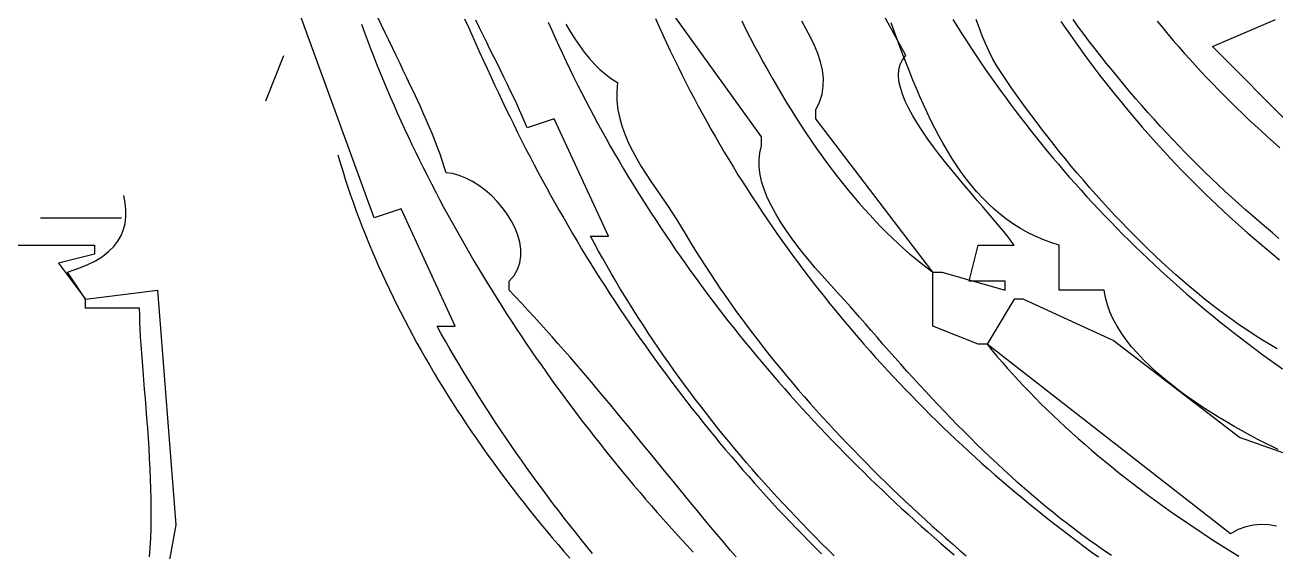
# Model space of a CAD drawing. Header units: metres. Extents: x 169 to 614, y 211 to 1165.
# Drawn here: x 401.3 to 540, y 287 to 345.4 of the extents above; entities that cross this region are included whole.
import ezdxf

# ---------------------------------------------------------------- set-up
doc = ezdxf.new("R2010")
doc.units = ezdxf.units.M

msp = doc.modelspace()

# ---------------------------------------------------------------- linework, layer by layer
for p, q in [((440, 324), (424, 368)), ((499, 342), (493, 353)), ((483, 333), (471.4398, 349.0193)), ((440.8377, 345.3838), (440.4386, 346.2331)), ((450.0546, 346.0606), (450.4647, 345.1353)), ((451.6912, 345.0796), (451.2841, 345.9085)), ((459.3298, 345.7102), (459.7123, 344.8352)), ((471.2405, 346.0989), (471.638, 345.2011)), ((480.786, 345.8516), (481.2561, 344.9088)), ((487.9514, 344.9277), (487.4504, 345.8155)), ((497.6804, 344.7211), (497.3468, 345.6208)), ((504.2217, 345.9991), (504.7138, 345.2051)), ((507.1149, 345.1013), (506.7931, 346.0115)), ((516.1883, 345.7903), (516.7108, 345.0274)), ((518.1526, 345.1674), (517.545, 345.9875)), ((526.8824, 345.8223), (527.4684, 345.1045)), ((533, 343), (540, 346)), ((438.6209, 345.4651), (438.9503, 344.5662)), ((438.9503, 344.5662), (439.2861, 343.6688)), ((441.2395, 344.5373), (440.8377, 345.3838)), ((441.6428, 343.6941), (441.2395, 344.5373)), ((450.4647, 345.1353), (450.8774, 344.214)), ((450.8774, 344.214), (451.2923, 343.2967)), ((452.0965, 344.2589), (451.6912, 345.0796)), ((452.4992, 343.4471), (452.0965, 344.2589)), ((459.7123, 344.8352), (460.1013, 343.9622)), ((461.2694, 345.5002), (461.7553, 344.6692)), ((461.7553, 344.6692), (462.2591, 343.8715)), ((471.638, 345.2011), (472.0419, 344.3067)), ((472.0419, 344.3067), (472.4523, 343.4156)), ((481.2561, 344.9088), (481.7333, 343.9719)), ((488.423, 344.0299), (487.9514, 344.9277)), ((498.0174, 343.8161), (497.6804, 344.7211)), ((504.7138, 345.2051), (505.2127, 344.4137)), ((505.2127, 344.4137), (505.7183, 343.6249)), ((507.4573, 344.2046), (507.1149, 345.1013)), ((507.8244, 343.3234), (507.4573, 344.2046)), ((516.7108, 345.0274), (517.239, 344.2682)), ((517.239, 344.2682), (517.7728, 343.5129)), ((518.7652, 344.3518), (518.1526, 345.1674)), ((519.3828, 343.5408), (518.7652, 344.3518)), ((527.4684, 345.1045), (528.061, 344.3913)), ((528.061, 344.3913), (528.6603, 343.6827)), ((439.2861, 343.6688), (439.6281, 342.7728)), ((439.6281, 342.7728), (439.9764, 341.8783)), ((442.0463, 342.8548), (441.6428, 343.6941)), ((442.4489, 342.0198), (442.0463, 342.8548)), ((451.2923, 343.2967), (451.7089, 342.3836)), ((452.8981, 342.6448), (452.4992, 343.4471)), ((460.1013, 343.9622), (460.4968, 343.0912)), ((460.4968, 343.0912), (460.8989, 342.2224)), ((462.2591, 343.8715), (462.7815, 343.1096)), ((462.7815, 343.1096), (463.3228, 342.3862)), ((472.4523, 343.4156), (472.869, 342.528)), ((481.7333, 343.9719), (482.2175, 343.0413)), ((482.2175, 343.0413), (482.7087, 342.1175)), ((488.8509, 343.1252), (488.423, 344.0299)), ((489.2209, 342.2165), (488.8509, 343.1252)), ((498.3587, 342.9073), (498.0174, 343.8161)), ((498.7053, 341.9962), (498.3587, 342.9073)), ((505.7183, 343.6249), (506.2305, 342.8388)), ((506.2305, 342.8388), (506.7494, 342.0555)), ((508.2207, 342.4599), (507.8244, 343.3234)), ((517.7728, 343.5129), (518.3123, 342.7616)), ((518.3123, 342.7616), (518.8574, 342.0142)), ((520.0055, 342.7344), (519.3828, 343.5408)), ((528.6603, 343.6827), (529.2662, 342.9789)), ((529.2662, 342.9789), (529.8785, 342.2799)), ((542, 334), (533, 343)), ((428, 337), (430, 342)), ((439.9764, 341.8783), (440.3309, 340.9853)), ((442.8493, 341.1897), (442.4489, 342.0198)), ((451.7089, 342.3836), (452.1267, 341.4749)), ((452.1267, 341.4749), (452.5454, 340.5705)), ((453.2921, 341.8527), (452.8981, 342.6448)), ((453.6802, 341.0715), (453.2921, 341.8527)), ((460.8989, 342.2224), (461.3073, 341.3557)), ((461.3073, 341.3557), (461.7222, 340.4911)), ((463.3228, 342.3862), (463.8837, 341.7039)), ((463.8837, 341.7039), (464.4647, 341.0653)), ((472.869, 342.528), (473.2921, 341.6437)), ((473.2921, 341.6437), (473.7215, 340.7628)), ((482.7087, 342.1175), (483.2066, 341.2008)), ((489.519, 341.307), (489.2209, 342.2165)), ((498.3573, 341.0245), (498.6181, 341.5413)), ((498.6181, 341.5413), (499, 342)), ((499.0579, 341.0844), (498.7053, 341.9962)), ((506.7494, 342.0555), (507.2749, 341.275)), ((508.6505, 341.6161), (508.2207, 342.4599)), ((509.1181, 340.7941), (508.6505, 341.6161)), ((518.8574, 342.0142), (519.4081, 341.2709)), ((520.6334, 341.9328), (520.0055, 342.7344)), ((521.2666, 341.1359), (520.6334, 341.9328)), ((529.8785, 342.2799), (530.4972, 341.5857)), ((530.4972, 341.5857), (531.1222, 340.8965)), ((440.3309, 340.9853), (440.6915, 340.0938)), ((440.6915, 340.0938), (441.0583, 339.2039)), ((443.2465, 340.365), (442.8493, 341.1897)), ((443.6392, 339.5463), (443.2465, 340.365)), ((452.5454, 340.5705), (452.9644, 339.6707)), ((454.0613, 340.3017), (453.6802, 341.0715)), ((454.4344, 339.5441), (454.0613, 340.3017)), ((461.7222, 340.4911), (462.1433, 339.6287)), ((464.4647, 341.0653), (465.0663, 340.473)), ((465.0663, 340.473), (465.689, 339.9296)), ((473.7215, 340.7628), (474.1572, 339.8854)), ((483.2066, 341.2008), (483.7113, 340.2917)), ((483.7113, 340.2917), (484.2224, 339.3904)), ((489.7308, 340.3996), (489.519, 341.307)), ((489.8422, 339.4973), (489.7308, 340.3996)), ((498.1703, 339.8344), (498.2104, 340.4541)), ((498.2104, 340.4541), (498.3573, 341.0245)), ((499.4176, 340.1732), (499.0579, 341.0844)), ((499.7852, 339.2642), (499.4176, 340.1732)), ((507.2749, 341.275), (507.8068, 340.4974)), ((507.8068, 340.4974), (508.3453, 339.7228)), ((509.628, 339.9961), (509.1181, 340.7941)), ((510.1524, 339.2289), (509.6281, 339.9961)), ((519.4081, 341.2709), (519.9643, 340.5317)), ((519.9643, 340.5317), (520.5259, 339.7966)), ((521.905, 340.3437), (521.2666, 341.1359)), ((522.5489, 339.5565), (521.905, 340.3437)), ((531.1222, 340.8965), (531.7535, 340.2122)), ((531.7535, 340.2122), (532.3909, 339.5329)), ((441.0583, 339.2039), (441.4312, 338.3155)), ((444.0262, 338.734), (443.6392, 339.5463)), ((444.4063, 337.9287), (444.0262, 338.734)), ((452.9644, 339.6707), (453.3833, 338.7756)), ((453.3833, 338.7756), (453.8017, 337.8853)), ((454.7983, 338.7993), (454.4344, 339.5441)), ((455.152, 338.068), (454.7983, 338.7993)), ((462.1433, 339.6287), (462.5707, 338.7686)), ((462.5707, 338.7686), (463.0044, 337.9107)), ((465.689, 339.9296), (466.3334, 339.4377)), ((466.3334, 339.4377), (467, 339)), ((467, 339), (466.9278, 337.972)), ((474.1572, 339.8854), (474.5991, 339.0114)), ((474.5991, 339.0114), (475.0472, 338.141)), ((484.2224, 339.3904), (484.74, 338.4975)), ((489.707, 337.7202), (489.839, 338.6032)), ((489.839, 338.6032), (489.8422, 339.4973)), ((498.2298, 339.1696), (498.1703, 339.8344)), ((498.3818, 338.4642), (498.2298, 339.1696)), ((500.1616, 338.3589), (499.7852, 339.2642)), ((508.3453, 339.7228), (508.8901, 338.9511)), ((508.8901, 338.9511), (509.4413, 338.1826)), ((510.6893, 338.4561), (510.1524, 339.2289)), ((520.5259, 339.7966), (521.093, 339.0658)), ((521.093, 339.0658), (521.6655, 338.3392)), ((523.1981, 338.7742), (522.5489, 339.5565)), ((523.853, 337.9968), (523.1981, 338.7742)), ((532.3909, 339.5329), (533.0343, 338.8586)), ((533.0343, 338.8586), (533.6838, 338.1895)), ((441.4312, 338.3155), (441.8101, 337.4288)), ((441.8101, 337.4288), (442.195, 336.5438)), ((444.7784, 337.1308), (444.4063, 337.9287)), ((453.8017, 337.8853), (454.2191, 337)), ((455.4944, 337.3508), (455.152, 338.068)), ((455.8245, 336.6484), (455.4944, 337.3508)), ((463.0044, 337.9107), (463.4442, 337.0551)), ((466.9278, 337.972), (466.9508, 336.9715)), ((475.0472, 338.141), (475.5014, 337.274)), ((475.5014, 337.274), (475.9618, 336.4105)), ((484.74, 338.4975), (485.2639, 337.6132)), ((485.2639, 337.6132), (485.794, 336.7381)), ((489.4321, 336.8515), (489.707, 337.7202)), ((498.6192, 337.7225), (498.3818, 338.4642)), ((498.9349, 336.9487), (498.6192, 337.7225)), ((500.5478, 337.4588), (500.1616, 338.3589)), ((500.9445, 336.5653), (500.5478, 337.4588)), ((509.4413, 338.1826), (509.9988, 337.4172)), ((509.9988, 337.4172), (510.5626, 336.655)), ((511.2385, 337.6782), (510.6893, 338.4561)), ((511.7997, 336.896), (511.2385, 337.6782)), ((521.6655, 338.3392), (522.2434, 337.617)), ((522.2434, 337.617), (522.8266, 336.8991)), ((524.5133, 337.2245), (523.853, 337.9968)), ((525.1794, 336.4572), (524.5133, 337.2245)), ((533.6838, 338.1895), (534.3391, 337.5256)), ((534.3391, 337.5256), (535.0003, 336.8669)), ((442.195, 336.5438), (442.5858, 335.6605)), ((445.1412, 336.3411), (444.7784, 337.1308)), ((445.4936, 335.5598), (445.1412, 336.3411)), ((454.2191, 337), (454.6402, 336.114)), ((454.6402, 336.114), (455.0662, 335.2303)), ((456.1411, 335.9615), (455.8245, 336.6484)), ((456.4433, 335.2907), (456.1411, 335.9615)), ((463.4442, 337.0551), (463.8902, 336.2019)), ((463.8902, 336.2019), (464.3423, 335.351)), ((466.9508, 336.9715), (467.0613, 335.9964)), ((467.0613, 335.9964), (467.2518, 335.0445)), ((475.9618, 336.4105), (476.4283, 335.5505)), ((485.794, 336.7381), (486.3301, 335.8725)), ((486.3301, 335.8725), (486.8722, 335.0168)), ((489, 336), (489.4321, 336.8515)), ((489, 335), (489, 336)), ((499.3216, 336.1474), (498.9349, 336.9487)), ((499.7723, 335.3227), (499.3216, 336.1474)), ((501.3528, 335.68), (500.9445, 336.5653)), ((510.5626, 336.655), (511.1326, 335.896)), ((511.1326, 335.896), (511.7088, 335.1405)), ((512.3726, 336.11), (511.7997, 336.896)), ((512.957, 335.3208), (512.3726, 336.11)), ((522.8266, 336.8991), (523.4151, 336.1857)), ((523.4151, 336.1857), (524.0088, 335.4768)), ((525.8512, 335.6951), (525.1794, 336.4572)), ((535.0003, 336.8669), (535.6673, 336.2135)), ((535.6673, 336.2135), (536.3399, 335.5655)), ((442.5858, 335.6605), (442.9826, 334.7789)), ((442.9826, 334.7789), (443.3852, 333.899)), ((445.8344, 334.7877), (445.4936, 335.5598)), ((446.1624, 334.0251), (445.8344, 334.7877)), ((455.0662, 335.2303), (455.497, 334.349)), ((456.7299, 334.6366), (456.4433, 335.2907)), ((457, 334), (456.7299, 334.6366)), ((460, 335), (457, 334)), ((466, 322), (460, 335)), ((464.3423, 335.351), (464.8003, 334.5025)), ((464.8003, 334.5025), (465.2644, 333.6564)), ((467.2518, 335.0445), (467.5148, 334.1137)), ((476.4283, 335.5505), (476.9007, 334.6941)), ((476.9007, 334.6941), (477.3792, 333.8413)), ((486.8722, 335.0168), (487.4201, 334.1714)), ((502, 318), (489, 335)), ((500.2798, 334.4791), (499.7723, 335.3227)), ((500.8371, 333.6208), (500.2798, 334.4791)), ((501.7736, 334.8043), (501.3528, 335.68)), ((502.2076, 333.9398), (501.7736, 334.8043)), ((511.7088, 335.1405), (512.291, 334.3883)), ((513.5526, 334.5291), (512.957, 335.3208)), ((514.1591, 333.7354), (513.5526, 334.5291)), ((524.0088, 335.4768), (524.6078, 334.7724)), ((524.6078, 334.7724), (525.212, 334.0727)), ((526.5287, 334.9382), (525.8512, 335.6951)), ((527.2122, 334.1866), (526.5287, 334.9382)), ((536.3399, 335.5655), (537.0181, 334.9229)), ((537.0181, 334.9229), (537.7018, 334.2857)), ((443.3852, 333.899), (443.7937, 333.021)), ((446.4764, 333.2727), (446.1624, 334.0251)), ((446.7752, 332.5309), (446.4764, 333.2727)), ((455.497, 334.349), (455.9327, 333.47)), ((455.9327, 333.47), (456.3731, 332.5934)), ((465.2644, 333.6564), (465.7343, 332.8128)), ((467.5148, 334.1137), (467.8427, 333.2018)), ((467.8427, 333.2018), (468.2279, 332.3067)), ((477.3792, 333.8413), (477.8637, 332.9921)), ((487.4201, 334.1714), (487.9736, 333.3366)), ((487.9736, 333.3366), (488.5328, 332.513)), ((501.4369, 332.7523), (500.8371, 333.6208)), ((502.6559, 333.0879), (502.2076, 333.9398)), ((503.1194, 332.2501), (502.6559, 333.0879)), ((512.291, 334.3883), (512.8793, 333.6396)), ((512.8793, 333.6396), (513.4736, 332.8944)), ((514.7762, 332.9403), (514.1591, 333.7354)), ((525.212, 334.0727), (525.8212, 333.3776)), ((525.8212, 333.3776), (526.4357, 332.6872)), ((527.9015, 333.4402), (527.2122, 334.1866)), ((528.5969, 332.6993), (527.9015, 333.4402)), ((537.7018, 334.2857), (538.3909, 333.6541)), ((538.3909, 333.6541), (539.0853, 333.028)), ((539.0853, 333.028), (539.7851, 332.4076)), ((443.7937, 333.021), (444.208, 332.1447)), ((444.208, 332.1447), (444.6281, 331.2703)), ((447.0576, 331.8003), (446.7752, 332.5309)), ((447.3225, 331.0813), (447.0576, 331.8003)), ((456.3731, 332.5934), (456.8183, 331.7192)), ((456.8183, 331.7192), (457.2683, 330.8475)), ((465.7343, 332.8128), (466.2102, 331.9716)), ((466.2102, 331.9716), (466.6918, 331.133)), ((468.2279, 332.3067), (468.6629, 331.4263)), ((477.8637, 332.9921), (478.3541, 332.1465)), ((478.3541, 332.1465), (478.8504, 331.3045)), ((482.7998, 331.2286), (483, 332)), ((483, 332), (483, 333)), ((488.5328, 332.513), (489.0974, 331.7008)), ((489.0974, 331.7008), (489.6674, 330.9005)), ((502.0721, 331.8778), (501.4369, 332.7523)), ((502.7356, 331.0017), (502.0721, 331.8778)), ((503.5988, 331.4279), (503.1194, 332.2501)), ((513.4736, 332.8944), (514.0739, 332.1528)), ((514.0739, 332.1528), (514.6801, 331.4148)), ((515.4038, 332.1446), (514.7762, 332.9403)), ((516.0415, 331.3487), (515.4038, 332.1446)), ((526.4357, 332.6872), (527.0551, 332.0016)), ((527.0551, 332.0016), (527.6796, 331.3208)), ((529.2983, 331.9637), (528.5969, 332.6993)), ((530.0059, 331.2336), (529.2983, 331.9637)), ((539.7851, 332.4076), (540.49, 331.7928)), ((436, 331), (436.2631, 330.104)), ((444.6281, 331.2703), (445.0538, 330.3978)), ((445.0538, 330.3978), (445.4853, 329.5273)), ((447.5686, 330.3746), (447.3225, 331.0813)), ((447.7949, 329.6807), (447.5686, 330.3746)), ((457.2683, 330.8475), (457.723, 329.9782)), ((466.6918, 331.133), (467.1793, 330.297)), ((467.1793, 330.297), (467.6724, 329.4635)), ((468.6629, 331.4263), (469.1401, 330.5585)), ((469.1401, 330.5585), (469.6521, 329.7011)), ((478.8504, 331.3045), (479.3525, 330.4662)), ((479.3525, 330.4662), (479.8605, 329.6316)), ((482.71, 330.4336), (482.7998, 331.2286)), ((482.7233, 329.6178), (482.71, 330.4336)), ((489.6674, 330.9005), (490.2425, 330.1125)), ((503.4203, 330.1284), (502.7356, 331.0017)), ((504.0952, 330.6229), (503.5988, 331.4279)), ((504.6095, 329.8364), (504.0952, 330.6229)), ((514.6801, 331.4148), (515.2921, 330.6806)), ((515.2921, 330.6806), (515.9099, 329.9502)), ((516.689, 330.5534), (516.0415, 331.3487)), ((517.3461, 329.7591), (516.689, 330.5534)), ((527.6796, 331.3208), (528.3091, 330.645)), ((528.3091, 330.645), (528.9436, 329.9741)), ((530.7196, 330.5091), (530.0059, 331.2336)), ((531.4396, 329.7902), (530.7196, 330.5091)), ((436.2631, 330.104), (436.5358, 329.2101)), ((436.5358, 329.2101), (436.8178, 328.3185)), ((445.4853, 329.5273), (445.9223, 328.6586)), ((448, 329), (447.7949, 329.6807)), ((448.7089, 328.9131), (448, 329)), ((449.436, 328.7209), (448.7089, 328.9131)), ((457.723, 329.9782), (458.1824, 329.1114)), ((458.1824, 329.1114), (458.6466, 328.2472)), ((467.6724, 329.4635), (468.1713, 328.6327)), ((469.6521, 329.7011), (470.1912, 328.8519)), ((479.8605, 329.6316), (480.3742, 328.8006)), ((482.8323, 328.7843), (482.7233, 329.6178)), ((490.2425, 330.1125), (490.8228, 329.3372)), ((490.8228, 329.3372), (491.408, 328.575)), ((504.119, 329.2622), (503.4203, 330.1284)), ((504.8245, 328.4073), (504.119, 329.2622)), ((505.1425, 329.07), (504.6095, 329.8364)), ((505.6951, 328.3253), (505.1425, 329.07)), ((515.9099, 329.9502), (516.5334, 329.2236)), ((516.5334, 329.2236), (517.1627, 328.501)), ((518.0125, 328.9666), (517.3461, 329.7591)), ((518.688, 328.1765), (518.0125, 328.9666)), ((528.9436, 329.9741), (529.5829, 329.3081)), ((529.5829, 329.3081), (530.2272, 328.6473)), ((532.166, 329.0768), (531.4396, 329.7902)), ((532.8988, 328.3692), (532.166, 329.0768)), ((436.8178, 328.3185), (437.1091, 327.4292)), ((445.9223, 328.6586), (446.365, 327.792)), ((446.365, 327.792), (446.8133, 326.9273)), ((450.1719, 328.4318), (449.436, 328.7209)), ((450.9072, 328.0545), (450.1719, 328.4318)), ((451.6328, 327.5975), (450.9072, 328.0545)), ((452.3391, 327.0694), (451.6328, 327.5975)), ((458.6466, 328.2472), (459.1154, 327.3855)), ((468.1713, 328.6327), (468.6757, 327.8045)), ((468.6757, 327.8045), (469.1858, 326.979)), ((470.1912, 328.8519), (470.7499, 328.0089)), ((470.7499, 328.0089), (471.3207, 327.1699)), ((480.3742, 328.8006), (480.8937, 327.9733)), ((480.8937, 327.9733), (481.4189, 327.1498)), ((483.0298, 327.9361), (482.8323, 328.7843)), ((483.3084, 327.0762), (483.0298, 327.9361)), ((491.408, 328.575), (491.9981, 327.8262)), ((491.9981, 327.8262), (492.5929, 327.0912)), ((505.5299, 327.5683), (504.8245, 328.4073)), ((506.2278, 326.7493), (505.5299, 327.5683)), ((506.2683, 327.6035), (505.6951, 328.3253)), ((506.8629, 326.9064), (506.2683, 327.6035)), ((517.1627, 328.501), (517.7976, 327.7823)), ((517.7976, 327.7823), (518.438, 327.0676)), ((519.3722, 327.3893), (518.688, 328.1765)), ((530.2272, 328.6473), (530.8763, 327.9915)), ((530.8763, 327.9915), (531.5302, 327.341)), ((533.638, 327.6674), (532.8988, 328.3692)), ((534.3838, 326.9714), (533.638, 327.6674)), ((412.3856, 325.6691), (412.2324, 326.4858)), ((437.1091, 327.4292), (437.4096, 326.542)), ((437.4096, 326.542), (437.7192, 325.6572)), ((446.8133, 326.9273), (447.267, 326.0648)), ((453.017, 326.4787), (452.3391, 327.0694)), ((453.6571, 325.8339), (453.017, 326.4787)), ((459.1154, 327.3855), (459.589, 326.5264)), ((459.589, 326.5264), (460.0672, 325.6699)), ((469.1858, 326.979), (469.7013, 326.1562)), ((469.7013, 326.1562), (470.2224, 325.3362)), ((471.3207, 327.1699), (471.8959, 326.3328)), ((471.8959, 326.3328), (472.4681, 325.4955)), ((481.4189, 327.1498), (481.9497, 326.3301)), ((481.9497, 326.3301), (482.4862, 325.5141)), ((483.6609, 326.2075), (483.3084, 327.0762)), ((484.0799, 325.333), (483.6609, 326.2075)), ((492.5929, 327.0912), (493.1923, 326.3705)), ((493.1923, 326.3705), (493.7962, 325.6645)), ((506.9112, 325.9549), (506.2278, 326.7493)), ((507.4799, 326.2353), (506.8629, 326.9064)), ((508.1202, 325.5918), (507.4799, 326.2353)), ((518.438, 327.0676), (519.0841, 326.3571)), ((519.0841, 326.3571), (519.7356, 325.6508)), ((520.065, 326.6057), (519.3722, 327.3893)), ((520.7659, 325.8263), (520.065, 326.6057)), ((531.5302, 327.341), (532.1888, 326.6956)), ((532.1888, 326.6956), (532.8522, 326.0556)), ((535.1363, 326.2812), (534.3838, 326.9714)), ((535.8954, 325.597), (535.1363, 326.2812)), ((412.4645, 324.883), (412.3856, 325.6691)), ((412.4647, 324.1278), (412.4645, 324.883)), ((437.7192, 325.6572), (438.0379, 324.7747)), ((438.0379, 324.7747), (438.3655, 323.8944)), ((443, 325), (440, 324)), ((449, 312), (443, 325)), ((447.267, 326.0648), (447.7262, 325.2042)), ((447.7262, 325.2042), (448.1909, 324.3458)), ((454.2501, 325.1438), (453.6571, 325.8339)), ((454.7866, 324.4167), (454.2501, 325.1438)), ((460.0672, 325.6699), (460.5501, 324.816)), ((460.5501, 324.816), (461.0377, 323.9648)), ((470.2224, 325.3362), (470.7488, 324.5189)), ((472.4681, 325.4955), (473.0297, 324.6557)), ((482.4862, 325.5141), (483.0283, 324.7019)), ((483.0283, 324.7019), (483.5759, 323.8935)), ((484.5581, 324.4558), (484.0799, 325.333)), ((493.7962, 325.6645), (494.4045, 324.9736)), ((494.4045, 324.9736), (495.017, 324.298)), ((507.573, 325.1891), (506.9112, 325.9549)), ((508.206, 324.4566), (507.573, 325.1891)), ((508.7846, 324.9773), (508.1202, 325.5918)), ((509.474, 324.3933), (508.7846, 324.9773)), ((519.7356, 325.6508), (520.3925, 324.9486)), ((520.3925, 324.9486), (521.0548, 324.2508)), ((521.4749, 325.0517), (520.7659, 325.8263)), ((522.1915, 324.2825), (521.4749, 325.0517)), ((532.8522, 326.0556), (533.5203, 325.4208)), ((533.5203, 325.4208), (534.193, 324.7915)), ((534.193, 324.7915), (534.8704, 324.1677)), ((536.6612, 324.9187), (535.8954, 325.597)), ((537.4339, 324.2465), (536.6612, 324.9187)), ((403, 324), (412, 324)), ((412.2109, 322.7122), (412.3816, 323.404)), ((412.3816, 323.404), (412.4647, 324.1278)), ((438.3655, 323.8944), (438.702, 323.0165)), ((448.1909, 324.3458), (448.6609, 323.4896)), ((448.6609, 323.4896), (449.1363, 322.6355)), ((455.2575, 323.6613), (454.7866, 324.4167)), ((455.6533, 322.8861), (455.2575, 323.6613)), ((461.0377, 323.9648), (461.5299, 323.1163)), ((470.7488, 324.5189), (471.2807, 323.7045)), ((471.2807, 323.7045), (471.8178, 322.8929)), ((473.0297, 324.6557), (473.5732, 323.8115)), ((473.5732, 323.8115), (474.091, 322.9606)), ((483.5759, 323.8935), (484.129, 323.0889)), ((485.0882, 323.5788), (484.5581, 324.4558)), ((485.663, 322.7051), (485.0882, 323.5788)), ((495.017, 324.298), (495.6336, 323.6383)), ((495.6336, 323.6383), (496.2542, 322.9949)), ((508.8031, 323.7615), (508.206, 324.4566)), ((509.3571, 323.1082), (508.8031, 323.7615)), ((510.1894, 323.8414), (509.474, 324.3933)), ((510.9317, 323.323), (510.1894, 323.8414)), ((511.7018, 322.8396), (510.9317, 323.323)), ((521.0548, 324.2508), (521.7225, 323.5573)), ((521.7225, 323.5573), (522.3954, 322.8683)), ((522.9156, 323.5194), (522.1915, 324.2825)), ((523.6468, 322.7629), (522.9156, 323.5194)), ((534.8704, 324.1677), (535.5523, 323.5493)), ((535.5523, 323.5493), (536.2388, 322.9365)), ((538.2134, 323.5804), (537.4339, 324.2465)), ((539, 322.9205), (538.2134, 323.5804)), ((411.5889, 321.4262), (411.9481, 322.0528)), ((411.9481, 322.0528), (412.2109, 322.7122)), ((438.702, 323.0165), (439.0473, 322.141)), ((439.0473, 322.141), (439.4013, 321.2678)), ((449.1363, 322.6355), (449.617, 321.7836)), ((455.9647, 322.0997), (455.6533, 322.8861)), ((456.1824, 321.3107), (455.9647, 322.0997)), ((461.5299, 323.1163), (462.0267, 322.2705)), ((462.0267, 322.2705), (462.5281, 321.4275)), ((464.4498, 321.163), (464, 322)), ((464, 322), (466, 322)), ((471.8178, 322.8929), (472.3603, 322.0842)), ((472.3603, 322.0842), (472.9079, 321.2785)), ((474.091, 322.9606), (474.6103, 322.0859)), ((474.6103, 322.0859), (475.1369, 321.2171)), ((484.129, 323.0889), (484.6877, 322.2882)), ((484.6877, 322.2882), (485.2517, 321.4913)), ((486.275, 321.8375), (485.663, 322.7051)), ((496.2542, 322.9949), (496.8788, 322.3681)), ((496.8788, 322.3681), (497.507, 321.7583)), ((509.8609, 322.501), (509.3571, 323.1082)), ((510.3075, 321.9444), (509.8609, 322.501)), ((510.6895, 321.4426), (510.3075, 321.9444)), ((512.5005, 322.3927), (511.7018, 322.8396)), ((513.3287, 321.9838), (512.5005, 322.3927)), ((514.1875, 321.6144), (513.3287, 321.9838)), ((522.3954, 322.8683), (523.0736, 322.1837)), ((523.0736, 322.1837), (523.757, 321.5037)), ((524.3849, 322.0136), (523.6468, 322.7629)), ((525.1297, 321.2723), (524.3849, 322.0136)), ((536.2388, 322.9365), (536.9298, 322.3293)), ((536.9298, 322.3293), (537.6253, 321.7279)), ((539.6659, 322.3506), (539, 322.9205)), ((540.3599, 321.7346), (539.6659, 322.3506)), ((394, 321), (409, 321)), ((409, 321), (409, 320)), ((410.5631, 320.2735), (411.1287, 320.8329)), ((411.1287, 320.8329), (411.5889, 321.4262)), ((439.4013, 321.2678), (439.764, 320.3971)), ((449.617, 321.7836), (450.103, 320.934)), ((450.103, 320.934), (450.5943, 320.0866)), ((456.2972, 320.5275), (456.1824, 321.3107)), ((462.5281, 321.4275), (463.0341, 320.5872)), ((463.0341, 320.5872), (463.5446, 319.7498)), ((464.9077, 320.3269), (464.4498, 321.163)), ((472.9079, 321.2785), (473.4608, 320.4757)), ((475.1369, 321.2171), (475.6706, 320.3539)), ((485.2517, 321.4913), (485.8212, 320.6983)), ((485.8212, 320.6983), (486.396, 319.9093)), ((486.917, 320.9792), (486.275, 321.8375)), ((487.5818, 320.133), (486.917, 320.9792)), ((497.507, 321.7583), (498.1389, 321.1659)), ((498.1389, 321.1659), (498.7743, 320.5914)), ((498.7743, 320.5914), (499.4132, 320.0351)), ((506, 317), (507, 321)), ((507, 321), (511, 321)), ((511, 321), (510.6895, 321.4426)), ((515.0776, 321.2859), (514.1875, 321.6144)), ((516, 321), (515.0776, 321.2859)), ((516, 316), (516, 321)), ((523.757, 321.5037), (524.4454, 320.8284)), ((524.4454, 320.8284), (525.139, 320.1577)), ((525.8808, 320.5394), (525.1297, 321.2723)), ((526.6379, 319.8156), (525.8808, 320.5394)), ((537.6253, 321.7279), (538.3251, 321.1321)), ((538.3251, 321.1321), (539.0294, 320.5422)), ((539.0294, 320.5422), (539.738, 319.9581)), ((409, 320), (405, 319)), ((408.19, 318.8028), (409.0982, 319.258)), ((409.0982, 319.258), (409.8878, 319.7484)), ((409.8878, 319.7484), (410.5631, 320.2735)), ((439.764, 320.3971), (440.1352, 319.5288)), ((440.1352, 319.5288), (440.5148, 318.6629)), ((450.5943, 320.0866), (451.0907, 319.2415)), ((451.0907, 319.2415), (451.5922, 318.3988)), ((456.1804, 319.0132), (456.2996, 319.7588)), ((456.2996, 319.7588), (456.2972, 320.5275)), ((463.5446, 319.7498), (464.0598, 318.9151)), ((465.3736, 319.4917), (464.9077, 320.3269)), ((465.8476, 318.6574), (465.3736, 319.4917)), ((473.4608, 320.4757), (474.0187, 319.6758)), ((474.0187, 319.6758), (474.5817, 318.879)), ((475.6706, 320.3539), (476.2114, 319.4964)), ((476.2114, 319.4964), (476.7592, 318.6445)), ((486.396, 319.9093), (486.9762, 319.1242)), ((488.2619, 319.302), (487.5818, 320.133)), ((488.9501, 318.4892), (488.2619, 319.302)), ((499.4132, 320.0351), (500.0553, 319.4974)), ((500.0553, 319.4974), (500.7005, 318.9787)), ((525.139, 320.1577), (525.8376, 319.4917)), ((525.8376, 319.4917), (526.5411, 318.8306)), ((527.4009, 319.1016), (526.6379, 319.8156)), ((539.738, 319.9581), (540.451, 319.3799)), ((405, 319), (408, 315)), ((406, 318), (407.1587, 318.3833)), ((408, 315), (406, 318)), ((407.1587, 318.3833), (408.19, 318.8028)), ((440.5148, 318.6629), (440.9029, 317.7995)), ((440.9029, 317.7995), (441.2993, 316.9386)), ((451.5922, 318.3988), (452.0989, 317.5584)), ((455.5399, 317.6252), (455.9303, 318.2991)), ((455.9303, 318.2991), (456.1804, 319.0132)), ((464.0598, 318.9151), (464.5794, 318.0834)), ((464.5794, 318.0834), (465.1036, 317.2545)), ((466.3294, 317.8243), (465.8476, 318.6574)), ((466.8189, 316.9923), (466.3294, 317.8243)), ((474.5817, 318.879), (475.1498, 318.0852)), ((475.1498, 318.0852), (475.7228, 317.2946)), ((476.7592, 318.6445), (477.3139, 317.7982)), ((477.3139, 317.7982), (477.8755, 316.9573)), ((486.9762, 319.1242), (487.5617, 318.343)), ((487.5617, 318.343), (488.1524, 317.5657)), ((489.639, 317.6976), (488.9501, 318.4892)), ((500.7005, 318.9787), (501.3488, 318.4794)), ((501.3488, 318.4794), (502, 318)), ((502, 312), (502, 318)), ((502, 318), (503, 318)), ((503, 318), (510, 316)), ((526.5411, 318.8306), (527.2496, 318.1743)), ((527.2496, 318.1743), (527.9629, 317.523)), ((528.1694, 318.3979), (527.4009, 319.1016)), ((528.9432, 317.7051), (528.1694, 318.3979)), ((441.2993, 316.9386), (441.7038, 316.0803)), ((452.0989, 317.5584), (452.6107, 316.7204)), ((452.6107, 316.7204), (453.1274, 315.8849)), ((455, 317), (455.5399, 317.6252)), ((455, 316), (455, 317)), ((465.1036, 317.2545), (465.6323, 316.4285)), ((465.6323, 316.4285), (466.1656, 315.6055)), ((467.3162, 316.1616), (466.8189, 316.9923)), ((475.7228, 317.2946), (476.3008, 316.507)), ((476.3008, 316.507), (476.8836, 315.7226)), ((477.8755, 316.9573), (478.4437, 316.1219)), ((488.1524, 317.5657), (488.7483, 316.7925)), ((488.7483, 316.7925), (489.3494, 316.0233)), ((490.3214, 316.9301), (489.639, 317.6976)), ((490.99, 316.1897), (490.3214, 316.9301)), ((510, 317), (506, 317)), ((510, 316), (510, 317)), ((527.9629, 317.523), (528.6811, 316.8767)), ((528.6811, 316.8767), (529.404, 316.2354)), ((529.722, 317.0239), (528.9432, 317.7051)), ((530.5056, 316.3549), (529.722, 317.0239)), ((408, 315), (416, 316)), ((408, 314), (408, 315)), ((416, 316), (418, 290)), ((441.7038, 316.0803), (442.1166, 315.2244)), ((442.1166, 315.2244), (442.5374, 314.3711)), ((453.1274, 315.8849), (453.6492, 315.0518)), ((453.6492, 315.0518), (454.1759, 314.2212)), ((455.6979, 315.2668), (455, 316)), ((456.3902, 314.531), (455.6979, 315.2668)), ((466.1656, 315.6055), (466.7033, 314.7855)), ((467.8211, 315.3323), (467.3162, 316.1616)), ((468.3335, 314.5045), (467.8211, 315.3323)), ((476.8836, 315.7226), (477.4712, 314.9413)), ((478.4437, 316.1219), (479.0186, 315.2918)), ((479.0186, 315.2918), (479.6, 314.4671)), ((489.3494, 316.0233), (489.9557, 315.2581)), ((489.9557, 315.2581), (490.567, 314.4969)), ((491.6374, 315.4795), (490.99, 316.1897)), ((492.2564, 314.8025), (491.6374, 315.4795)), ((511, 315), (508, 310)), ((512, 315), (511, 315)), ((522, 310.436), (512, 315)), ((521, 316), (516, 316)), ((521.1356, 315.1874), (521, 316)), ((521.3493, 314.3819), (521.1356, 315.1874)), ((529.404, 316.2354), (530.1317, 315.5993)), ((530.1317, 315.5993), (530.864, 314.9684)), ((531.2936, 315.6986), (530.5056, 316.3549)), ((532.0858, 315.0558), (531.2936, 315.6986)), ((532.8819, 314.427), (532.0858, 315.0558)), ((414, 314), (408, 314)), ((414.0076, 313.2772), (414, 314)), ((442.5374, 314.3711), (442.9661, 313.5205)), ((454.1759, 314.2212), (454.7075, 313.3931)), ((457.0774, 313.7925), (456.3902, 314.531)), ((457.7594, 313.0515), (457.0774, 313.7925)), ((466.7033, 314.7855), (467.2454, 313.9684)), ((467.2454, 313.9684), (467.7921, 313.1544)), ((468.8533, 313.6782), (468.3335, 314.5045)), ((469.3805, 312.8537), (468.8533, 313.6782)), ((477.4712, 314.9413), (478.0637, 314.1633)), ((478.0637, 314.1633), (478.6608, 313.3885)), ((479.6, 314.4671), (480.1879, 313.6477)), ((480.1879, 313.6477), (480.7822, 312.8335)), ((490.567, 314.4969), (491.1834, 313.7398)), ((491.1834, 313.7398), (491.8049, 312.9868)), ((492.8396, 314.1615), (492.2564, 314.8025)), ((493.3797, 313.5597), (492.8396, 314.1615)), ((521.6367, 313.584), (521.3493, 314.3819)), ((530.864, 314.9684), (531.6009, 314.3427)), ((531.6009, 314.3427), (532.3424, 313.7224)), ((532.3424, 313.7224), (533.0884, 313.1074)), ((533.6817, 313.8128), (532.8819, 314.427)), ((534.4849, 313.2138), (533.6817, 313.8128)), ((414.0296, 312.5087), (414.0076, 313.2772)), ((414.0645, 311.6972), (414.0296, 312.5087)), ((442.9661, 313.5205), (443.4028, 312.6724)), ((443.4028, 312.6724), (443.8473, 311.8269)), ((454.7075, 313.3931), (455.244, 312.5676)), ((455.244, 312.5676), (455.7854, 311.7447)), ((458.4366, 312.3081), (457.7594, 313.0515)), ((459.1092, 311.5625), (458.4366, 312.3081)), ((467.7921, 313.1544), (468.3431, 312.3435)), ((468.3431, 312.3435), (468.8987, 311.5356)), ((469.9149, 312.031), (469.3805, 312.8537)), ((478.6608, 313.3885), (479.2626, 312.617)), ((479.2626, 312.617), (479.869, 311.8488)), ((480.7822, 312.8335), (481.3827, 312.0244)), ((491.8049, 312.9868), (492.4313, 312.2378)), ((492.4313, 312.2378), (493.0627, 311.493)), ((493.8695, 313), (493.3797, 313.5597)), ((494.507, 312.26), (493.8696, 313)), ((495.1496, 311.5175), (494.507, 312.26)), ((521.9936, 312.7946), (521.6367, 313.584)), ((522.4157, 312.0144), (521.9936, 312.7946)), ((533.0884, 313.1074), (533.8388, 312.4979)), ((533.8388, 312.4979), (534.5937, 311.894)), ((535.2912, 312.6307), (534.4849, 313.2138)), ((536.1003, 312.0641), (535.2912, 312.6307)), ((414.1109, 310.8455), (414.0645, 311.6972)), ((414.1674, 309.9564), (414.1109, 310.8455)), ((443.8473, 311.8269), (444.2995, 310.9841)), ((444.2995, 310.9841), (444.7594, 310.1439)), ((447.4677, 311.1658), (447, 312)), ((447, 312), (449, 312)), ((447.9419, 310.3324), (447.4677, 311.1658)), ((455.7854, 311.7447), (456.3315, 310.9243)), ((456.3315, 310.9243), (456.8823, 310.1067)), ((459.7773, 310.8146), (459.1092, 311.5625)), ((468.8987, 311.5356), (469.4586, 310.7308)), ((470.4565, 311.2101), (469.9149, 312.031)), ((471.0052, 310.3913), (470.4565, 311.2101)), ((479.869, 311.8488), (480.4801, 311.0839)), ((480.4801, 311.0839), (481.0956, 310.3225)), ((481.3827, 312.0244), (481.9895, 311.2205)), ((481.9895, 311.2205), (482.6024, 310.4217)), ((493.0627, 311.493), (493.699, 310.7524)), ((495.7975, 310.773), (495.1496, 311.5175)), ((507, 310), (502, 312)), ((522.8987, 311.2442), (522.4157, 312.0144)), ((523.4383, 310.4846), (522.8987, 311.2442)), ((534.5937, 311.894), (535.3529, 311.2955)), ((535.3529, 311.2955), (536.1164, 310.7028)), ((536.912, 311.5146), (536.1003, 312.0641)), ((537.7261, 310.9827), (536.912, 311.5146)), ((538.5421, 310.4692), (537.7261, 310.9827)), ((414.2325, 309.0324), (414.1674, 309.9564)), ((444.7594, 310.1439), (445.2268, 309.3065)), ((448.4223, 309.4997), (447.9419, 310.3324)), ((448.909, 308.6679), (448.4223, 309.4997)), ((456.8823, 310.1067), (457.4379, 309.2917)), ((460.4413, 310.0647), (459.7773, 310.8146)), ((461.1014, 309.3129), (460.4413, 310.0647)), ((469.4586, 310.7308), (470.0229, 309.9292)), ((470.0229, 309.9292), (470.5916, 309.1307)), ((471.5609, 309.5745), (471.0052, 310.3913)), ((472.1236, 308.76), (471.5609, 309.5745)), ((481.0956, 310.3225), (481.7156, 309.5644)), ((481.7156, 309.5644), (482.34, 308.8098)), ((482.6024, 310.4217), (483.2213, 309.6278)), ((483.2213, 309.6278), (483.8461, 308.839)), ((493.699, 310.7524), (494.3402, 310.0159)), ((494.3402, 310.0159), (494.9862, 309.2836)), ((496.4506, 310.0267), (495.7975, 310.773)), ((497.109, 309.2793), (496.4506, 310.0267)), ((508, 310), (507, 310)), ((508, 310), (508.5432, 309.3348)), ((535, 289), (508, 310)), ((536, 299.6875), (522, 310.436)), ((524.0303, 309.7365), (523.4383, 310.4846)), ((524.6704, 309.0006), (524.0303, 309.7365)), ((536.1164, 310.7028), (536.8842, 310.1157)), ((536.8842, 310.1157), (537.6561, 309.5344)), ((537.6561, 309.5344), (538.4322, 308.959)), ((539.36, 309.9746), (538.5421, 310.4692)), ((540.1794, 309.4995), (539.36, 309.9746)), ((414.3049, 308.0764), (414.2325, 309.0324)), ((414.3832, 307.0911), (414.3049, 308.0764)), ((445.2268, 309.3065), (445.7017, 308.4717)), ((445.7017, 308.4717), (446.1841, 307.6397)), ((449.4019, 307.837), (448.909, 308.6679)), ((457.4379, 309.2917), (457.9981, 308.4795)), ((457.9981, 308.4795), (458.563, 307.67)), ((461.7577, 308.5593), (461.1014, 309.3129)), ((462.4104, 307.8039), (461.7577, 308.5593)), ((470.5916, 309.1307), (471.1647, 308.3354)), ((471.1647, 308.3354), (471.7421, 307.5434)), ((472.693, 307.9477), (472.1236, 308.76)), ((482.34, 308.8098), (482.9688, 308.0587)), ((482.9688, 308.0587), (483.6019, 307.311)), ((483.8461, 308.839), (484.4768, 308.055)), ((484.4768, 308.055), (485.1132, 307.2759)), ((494.9862, 309.2836), (495.6371, 308.5555)), ((495.6371, 308.5555), (496.2927, 307.8316)), ((497.7727, 308.531), (497.109, 309.2793)), ((498.4416, 307.7822), (497.7727, 308.531)), ((508.5432, 309.3348), (509.0992, 308.6707)), ((509.0992, 308.6707), (509.6678, 308.0077)), ((525.3544, 308.2777), (524.6704, 309.0006)), ((526.0779, 307.5685), (525.3544, 308.2777)), ((538.4322, 308.959), (539.2125, 308.3895)), ((539.2125, 308.3895), (539.9967, 307.8259)), ((414.4658, 306.0792), (414.3832, 307.0911)), ((446.1841, 307.6397), (446.6737, 306.8105)), ((446.6737, 306.8105), (447.1706, 305.984)), ((449.9009, 307.0071), (449.4019, 307.837)), ((450.4061, 306.1783), (449.9009, 307.0071)), ((458.563, 307.67), (459.1324, 306.8632)), ((459.1324, 306.8632), (459.7064, 306.0593)), ((463.0599, 307.047), (462.4104, 307.8039)), ((463.7063, 306.2886), (463.0599, 307.047)), ((471.7421, 307.5434), (472.3239, 306.7546)), ((472.3239, 306.7546), (472.91, 305.9691)), ((473.2692, 307.1378), (472.693, 307.9477)), ((473.8521, 306.3305), (473.2692, 307.1378)), ((483.6019, 307.311), (484.2393, 306.5669)), ((485.1132, 307.2759), (485.7554, 306.5016)), ((496.2927, 307.8316), (496.953, 307.1119)), ((496.953, 307.1119), (497.618, 306.3965)), ((499.1158, 307.0335), (498.4416, 307.7822)), ((499.7952, 306.2851), (499.1158, 307.0335)), ((509.6678, 308.0077), (510.2488, 307.3459)), ((510.2488, 307.3459), (510.842, 306.6855)), ((510.842, 306.6855), (511.4473, 306.0267)), ((526.8367, 306.8737), (526.0779, 307.5685)), ((527.6266, 306.1941), (526.8367, 306.8737)), ((539.9967, 307.8259), (540.785, 307.2683)), ((414.5514, 305.0435), (414.4658, 306.0792)), ((447.1706, 305.984), (447.6747, 305.1604)), ((450.9173, 305.3507), (450.4061, 306.1783)), ((451.4345, 304.5243), (450.9173, 305.3507)), ((459.7064, 306.0593), (460.2849, 305.2582)), ((464.3499, 305.5288), (463.7063, 306.2886)), ((464.9908, 304.7678), (464.3499, 305.5288)), ((472.91, 305.9691), (473.5004, 305.1869)), ((474.4415, 305.5257), (473.8521, 306.3305)), ((475.0374, 304.7237), (474.4415, 305.5257)), ((484.2393, 306.5669), (484.8809, 305.8264)), ((484.8809, 305.8264), (485.5267, 305.0895)), ((485.7554, 306.5016), (486.4031, 305.732)), ((486.4031, 305.732), (487.0563, 304.9671)), ((497.618, 306.3965), (498.2877, 305.6854)), ((498.2877, 305.6854), (498.962, 304.9786)), ((500.4799, 305.5375), (499.7952, 306.2851)), ((501.1699, 304.7911), (500.4799, 305.5375)), ((511.4473, 306.0267), (512.0643, 305.3694)), ((512.0643, 305.3694), (512.6929, 304.7139)), ((528.4432, 305.5304), (527.6266, 306.1941)), ((529.2823, 304.8835), (528.4432, 305.5304)), ((414.6386, 303.9866), (414.5514, 305.0435)), ((414.7259, 302.9113), (414.6386, 303.9866)), ((447.6747, 305.1604), (448.1858, 304.3395)), ((448.1858, 304.3395), (448.7039, 303.5215)), ((451.9576, 303.6992), (451.4345, 304.5243)), ((460.2849, 305.2582), (460.8678, 304.4601)), ((460.8678, 304.4601), (461.4552, 303.6648)), ((465.6294, 304.0057), (464.9908, 304.7678)), ((466.2657, 303.2425), (465.6294, 304.0057)), ((473.5004, 305.1869), (474.0951, 304.408)), ((474.0951, 304.408), (474.6941, 303.6325)), ((475.6397, 303.9244), (475.0374, 304.7237)), ((476.2483, 303.1281), (475.6397, 303.9244)), ((485.5267, 305.0895), (486.1766, 304.3562)), ((486.1766, 304.3562), (486.8306, 303.6266)), ((487.0563, 304.9671), (487.715, 304.2069)), ((487.715, 304.2069), (488.3789, 303.4513)), ((498.962, 304.9786), (499.6409, 304.2761)), ((499.6409, 304.2761), (500.3243, 303.5779)), ((501.8651, 304.0463), (501.1699, 304.7911)), ((502.5656, 303.3036), (501.8651, 304.0463)), ((512.6929, 304.7139), (513.333, 304.0604)), ((513.333, 304.0604), (513.9842, 303.4088)), ((530.1396, 304.254), (529.2823, 304.8835)), ((531.0109, 303.6427), (530.1396, 304.254)), ((414.812, 301.8204), (414.7259, 302.9113)), ((448.7039, 303.5215), (449.229, 302.7064)), ((449.229, 302.7064), (449.7608, 301.8942)), ((452.4867, 302.8755), (451.9576, 303.6992)), ((453.0216, 302.0533), (452.4867, 302.8755)), ((461.4552, 303.6648), (462.047, 302.8724)), ((462.047, 302.8724), (462.6431, 302.083)), ((466.9001, 302.4785), (466.2657, 303.2425)), ((474.6941, 303.6325), (475.2973, 302.8604)), ((475.2973, 302.8604), (475.9049, 302.0916)), ((476.8632, 302.3347), (476.2483, 303.1281)), ((486.8306, 303.6266), (487.4886, 302.9007)), ((487.4886, 302.9007), (488.1506, 302.1786)), ((488.3789, 303.4513), (489.0481, 302.7002)), ((489.0481, 302.7002), (489.7225, 301.9535)), ((500.3243, 303.5779), (501.0122, 302.8841)), ((501.0122, 302.8841), (501.7046, 302.1946)), ((503.2714, 302.5633), (502.5656, 303.3036)), ((503.9825, 301.8258), (503.2714, 302.5633)), ((513.9842, 303.4088), (514.6464, 302.7594)), ((514.6464, 302.7594), (515.3194, 302.1122)), ((531.8918, 303.0504), (531.0109, 303.6427)), ((532.7782, 302.4777), (531.8918, 303.0504)), ((414.8953, 300.7165), (414.812, 301.8204)), ((449.7608, 301.8942), (450.2995, 301.0849)), ((453.5623, 301.2326), (453.0216, 302.0533)), ((454.1087, 300.4136), (453.5623, 301.2326)), ((462.6431, 302.083), (463.2435, 301.2967)), ((463.2435, 301.2967), (463.8482, 300.5133)), ((467.5327, 301.7137), (466.9001, 302.4785)), ((468.1638, 300.9483), (467.5327, 301.7137)), ((475.9049, 302.0916), (476.5166, 301.3264)), ((476.5166, 301.3264), (477.1326, 300.5646)), ((477.4842, 301.5445), (476.8632, 302.3347)), ((478.1112, 300.7575), (477.4842, 301.5445)), ((488.1506, 302.1786), (488.8164, 301.4602)), ((488.8164, 301.4602), (489.4862, 300.7456)), ((489.7225, 301.9535), (490.4019, 301.2114)), ((490.4019, 301.2114), (491.0863, 300.4735)), ((501.7046, 302.1946), (502.4014, 301.5096)), ((502.4014, 301.5096), (503.1026, 300.829)), ((504.6988, 301.0916), (503.9825, 301.8258)), ((515.3194, 302.1122), (516.003, 301.4675)), ((516.003, 301.4675), (516.6969, 300.8253)), ((533.6657, 301.9256), (532.7782, 302.4777)), ((534.5501, 301.3946), (533.6657, 301.9256)), ((535.427, 300.8855), (534.5501, 301.3946)), ((414.9745, 299.6024), (414.8953, 300.7165)), ((450.2995, 301.0849), (450.8448, 300.2785)), ((450.8448, 300.2785), (451.3966, 299.4751)), ((454.6609, 299.5963), (454.1087, 300.4136)), ((463.8482, 300.5133), (464.4571, 299.7331)), ((464.4571, 299.7331), (465.0701, 298.9559)), ((468.7936, 300.1823), (468.1638, 300.9483)), ((469.4223, 299.4158), (468.7936, 300.1823)), ((477.1326, 300.5646), (477.7528, 299.8063)), ((477.7528, 299.8063), (478.3772, 299.0516)), ((478.7442, 299.9738), (478.1112, 300.7575)), ((479.3831, 299.1935), (478.7442, 299.9738)), ((489.4862, 300.7456), (490.1598, 300.0349)), ((490.1598, 300.0349), (490.8371, 299.328)), ((491.0863, 300.4735), (491.7756, 299.7401)), ((491.7756, 299.7401), (492.4696, 299.0108)), ((503.1026, 300.829), (503.8081, 300.1528)), ((503.8081, 300.1528), (504.518, 299.481)), ((505.4205, 300.361), (504.6988, 301.0916)), ((506.1474, 299.6346), (505.4205, 300.361)), ((516.6969, 300.8253), (517.4011, 300.1857)), ((517.4011, 300.1857), (518.1152, 299.5489)), ((536.2923, 300.3992), (535.427, 300.8855)), ((537.1417, 299.9363), (536.2923, 300.3992)), ((537.9709, 299.4977), (537.1417, 299.9363)), ((415.0483, 298.4809), (414.9745, 299.6024)), ((415.115, 297.3546), (415.0483, 298.4809)), ((451.3966, 299.4751), (451.955, 298.6746)), ((451.955, 298.6746), (452.5198, 297.8772)), ((455.2187, 298.7807), (454.6609, 299.5963)), ((455.782, 297.967), (455.2187, 298.7807)), ((465.0701, 298.9559), (465.6873, 298.1819)), ((470.0501, 298.6491), (469.4223, 299.4158)), ((470.6774, 297.8821), (470.0501, 298.6491)), ((478.3772, 299.0516), (479.0057, 298.3004)), ((480.0277, 298.4167), (479.3831, 299.1935)), ((480.6781, 297.6436), (480.0277, 298.4167)), ((490.8371, 299.328), (491.5182, 298.6251)), ((491.5182, 298.6251), (492.203, 297.926)), ((492.4696, 299.0108), (493.1684, 298.2858)), ((504.518, 299.481), (505.2321, 298.8138)), ((505.2321, 298.8138), (505.9505, 298.151)), ((506.8796, 298.9126), (506.1474, 299.6346)), ((507.6171, 298.1955), (506.8796, 298.9126)), ((518.1152, 299.5489), (518.8392, 298.9151)), ((518.8392, 298.9151), (519.5727, 298.2843)), ((552, 294), (536, 299.6875)), ((538.7755, 299.0839), (537.9709, 299.4977)), ((539.5514, 298.6959), (538.7755, 299.0839)), ((540.2943, 298.3343), (539.5514, 298.6959)), ((415.1734, 296.2263), (415.115, 297.3546)), ((452.5198, 297.8772), (453.091, 297.0828)), ((453.091, 297.0828), (453.6684, 296.2914)), ((456.3509, 297.1553), (455.782, 297.967)), ((456.9254, 296.3455), (456.3509, 297.1553)), ((465.6873, 298.1819), (466.3087, 297.411)), ((466.3087, 297.411), (466.934, 296.6433)), ((471.3042, 297.1151), (470.6774, 297.8821)), ((471.9308, 296.3481), (471.3042, 297.1151)), ((479.0057, 298.3004), (479.6385, 297.5527)), ((479.6385, 297.5527), (480.2754, 296.8087)), ((481.3341, 296.8741), (480.6781, 297.6436)), ((492.203, 297.926), (492.8913, 297.231)), ((492.8913, 297.231), (493.5832, 296.5399)), ((493.1684, 298.2858), (493.8719, 297.565)), ((493.8719, 297.565), (494.5798, 296.8483)), ((505.9505, 298.151), (506.6731, 297.4927)), ((506.6731, 297.4927), (507.3999, 296.839)), ((508.3599, 297.4838), (507.6171, 298.1955)), ((509.108, 296.7777), (508.3599, 297.4838)), ((519.5727, 298.2843), (520.3155, 297.6566)), ((520.3155, 297.6566), (521.0676, 297.0323)), ((521.0676, 297.0323), (521.8286, 296.4114)), ((415.222, 295.0986), (415.1734, 296.2263)), ((453.6684, 296.2914), (454.252, 295.5031)), ((457.5052, 295.5379), (456.9254, 296.3455)), ((466.934, 296.6433), (467.5634, 295.8789)), ((467.5634, 295.8789), (468.1968, 295.1177)), ((472.5574, 295.5813), (471.9308, 296.3481)), ((473.1843, 294.8147), (472.5574, 295.5813)), ((480.2754, 296.8087), (480.9164, 296.0684)), ((480.9164, 296.0684), (481.5615, 295.3317)), ((481.9956, 296.1085), (481.3341, 296.8741)), ((482.6626, 295.3468), (481.9956, 296.1085)), ((493.5832, 296.5399), (494.2787, 295.8529)), ((494.2787, 295.8529), (494.9776, 295.1699)), ((494.5798, 296.8483), (495.2923, 296.1356)), ((495.2923, 296.1356), (496.009, 295.4269)), ((507.3999, 296.839), (508.1307, 296.1898)), ((508.1307, 296.1898), (508.8657, 295.5452)), ((509.8613, 296.0778), (509.108, 296.7777)), ((510.62, 295.3844), (509.8613, 296.0778)), ((521.8286, 296.4114), (522.5984, 295.7941)), ((522.5984, 295.7941), (523.3768, 295.1804)), ((415.2594, 293.9745), (415.222, 295.0986)), ((454.252, 295.5031), (454.8417, 294.7179)), ((454.8417, 294.7179), (455.4374, 293.9358)), ((458.0904, 294.7324), (457.5052, 295.5379)), ((458.681, 293.9292), (458.0904, 294.7324)), ((468.1968, 295.1177), (468.8341, 294.3598)), ((468.8341, 294.3598), (469.4753, 293.6052)), ((473.8116, 294.0485), (473.1843, 294.8147)), ((481.5615, 295.3317), (482.2108, 294.5987)), ((482.2108, 294.5987), (482.8641, 293.8694)), ((483.3349, 294.5891), (482.6626, 295.3468)), ((484.0125, 293.8355), (483.3349, 294.5891)), ((494.9776, 295.1699), (495.68, 294.4911)), ((495.68, 294.4911), (496.3857, 293.8164)), ((496.009, 295.4269), (496.7301, 294.7222)), ((496.7301, 294.7222), (497.4554, 294.0214)), ((508.8657, 295.5452), (509.6047, 294.9052)), ((509.6047, 294.9052), (510.3478, 294.2698)), ((510.3478, 294.2698), (511.0948, 293.639)), ((511.384, 294.698), (510.62, 295.3844)), ((512.1533, 294.0189), (511.384, 294.698)), ((523.3768, 295.1804), (524.1636, 294.5705)), ((524.1636, 294.5705), (524.9585, 293.9646)), ((415.2841, 292.8565), (415.2594, 293.9745)), ((415.2948, 291.7473), (415.2841, 292.8565)), ((455.4374, 293.9358), (456.039, 293.1568)), ((456.039, 293.1568), (456.6465, 292.381)), ((459.2769, 293.1282), (458.681, 293.9292)), ((459.878, 292.3297), (459.2769, 293.1282)), ((469.4753, 293.6052), (470.1204, 292.854)), ((470.1204, 292.854), (470.7693, 292.1061)), ((474.4396, 293.2829), (473.8116, 294.0485)), ((475.0686, 292.5178), (474.4396, 293.2829)), ((482.8641, 293.8694), (483.5216, 293.1439)), ((483.5216, 293.1439), (484.183, 292.4222)), ((484.6953, 293.0861), (484.0125, 293.8355)), ((485.3832, 292.3411), (484.6953, 293.0861)), ((496.3857, 293.8164), (497.0947, 293.1458)), ((497.0947, 293.1458), (497.807, 292.4794)), ((497.4554, 294.0214), (498.1847, 293.3244)), ((498.1847, 293.3244), (498.9181, 292.6312)), ((511.0948, 293.639), (511.8457, 293.0129)), ((511.8457, 293.0129), (512.6006, 292.3915)), ((512.9279, 293.3476), (512.1533, 294.0189)), ((513.7078, 292.6844), (512.9279, 293.3476)), ((524.9585, 293.9646), (525.7614, 293.3628)), ((525.7614, 293.3628), (526.572, 292.7651)), ((415.29, 290.6499), (415.2948, 291.7473)), ((456.6465, 292.381), (457.2598, 291.6083)), ((457.2598, 291.6083), (457.8787, 290.8389)), ((460.4843, 291.5337), (459.878, 292.3297)), ((461.0957, 290.7402), (460.4843, 291.5337)), ((470.7693, 292.1061), (471.4219, 291.3617)), ((475.6986, 291.7535), (475.0686, 292.5178)), ((476.3301, 290.99), (475.6986, 291.7535)), ((484.183, 292.4222), (484.8486, 291.7042)), ((484.8486, 291.7042), (485.5182, 290.9902)), ((486.0761, 291.6005), (485.3832, 292.3411)), ((486.7739, 290.8644), (486.0761, 291.6005)), ((497.807, 292.4794), (498.5225, 291.8173)), ((498.5225, 291.8173), (499.2412, 291.1594)), ((498.9181, 292.6312), (499.6554, 291.9418)), ((499.6554, 291.9418), (500.3965, 291.256)), ((512.6006, 292.3915), (513.3593, 291.7747)), ((513.3593, 291.7747), (514.1219, 291.1626)), ((514.493, 292.0299), (513.7078, 292.6844)), ((515.2835, 291.3844), (514.493, 292.0299)), ((526.572, 292.7651), (527.3902, 292.1718)), ((527.3902, 292.1718), (528.2158, 291.583)), ((528.2158, 291.583), (529.0485, 290.9987)), ((415.2684, 289.5667), (415.29, 290.6499)), ((457.8787, 290.8389), (458.5032, 290.0727)), ((458.5032, 290.0727), (459.1333, 289.3097)), ((461.7122, 289.9494), (461.0957, 290.7402)), ((471.4219, 291.3617), (472.0783, 290.6207)), ((472.0783, 290.6207), (472.7384, 289.8833)), ((476.9631, 290.2274), (476.3301, 290.99)), ((477.5979, 289.466), (476.9631, 290.2274)), ((485.5182, 290.9902), (486.1918, 290.2799)), ((486.1918, 290.2799), (486.8694, 289.5736)), ((487.4766, 290.1329), (486.7739, 290.8644)), ((488.184, 289.4062), (487.4766, 290.1329)), ((499.2412, 291.1594), (499.963, 290.5059)), ((499.963, 290.5059), (500.6879, 289.8566)), ((500.3965, 291.256), (501.1414, 290.5739)), ((501.1414, 290.5739), (501.89, 289.8953)), ((514.1219, 291.1626), (514.8882, 290.5553)), ((514.8882, 290.5553), (515.6583, 289.9527)), ((516.0794, 290.7482), (515.2835, 291.3844)), ((516.8805, 290.1219), (516.0794, 290.7482)), ((517.687, 289.5058), (516.8805, 290.1219)), ((529.0485, 290.9987), (529.8882, 290.4191)), ((529.8882, 290.4191), (530.7346, 289.8444)), ((538.4009, 290.0241), (537.55, 289.9608)), ((539.2508, 289.9778), (538.4009, 290.0241)), ((415.2284, 288.5007), (415.2684, 289.5667)), ((418, 290), (416, 279)), ((459.1333, 289.3097), (459.7688, 288.55)), ((462.3337, 289.1613), (461.7122, 289.9494)), ((462.9603, 288.3759), (462.3337, 289.1613)), ((472.7384, 289.8833), (473.4022, 289.1493)), ((473.4022, 289.1493), (474.0695, 288.4189)), ((478.2347, 288.7057), (477.5979, 289.466)), ((478.8737, 287.9468), (478.2347, 288.7057)), ((486.8694, 289.5736), (487.551, 288.8712)), ((487.551, 288.8712), (488.2366, 288.1727)), ((488.8961, 288.6843), (488.184, 289.4062)), ((489.6128, 287.9673), (488.8961, 288.6843)), ((500.6879, 289.8566), (501.4158, 289.2118)), ((501.4158, 289.2118), (502.1467, 288.5713)), ((501.89, 289.8953), (502.6421, 289.2203)), ((502.6421, 289.2203), (503.3978, 288.5488)), ((515.6583, 289.9527), (516.4321, 289.3549)), ((516.4321, 289.3549), (517.2096, 288.7619)), ((517.2096, 288.7619), (517.9908, 288.1737)), ((518.4989, 288.9004), (517.687, 289.5058)), ((519.316, 288.306), (518.4989, 288.9004)), ((530.7346, 289.8444), (531.5876, 289.2746)), ((531.5876, 289.2746), (532.4469, 288.7099)), ((532.4469, 288.7099), (533.3124, 288.1505)), ((535.8485, 289.46), (535, 289)), ((536.6988, 289.7765), (535.8485, 289.46)), ((537.55, 289.9608), (536.6988, 289.7765)), ((540.0985, 289.8333), (539.2508, 289.9778)), ((415.0878, 286.4308), (415.1687, 287.4545)), ((415.1687, 287.4545), (415.2284, 288.5007)), ((459.7688, 288.55), (460.4097, 287.7936)), ((460.4097, 287.7936), (461.0558, 287.0405)), ((463.5917, 287.5935), (462.9603, 288.3759)), ((464.2281, 286.8139), (463.5917, 287.5935)), ((474.0695, 288.4189), (474.7405, 287.692)), ((474.7405, 287.692), (475.4149, 286.9688)), ((479.5152, 287.1893), (478.8737, 287.9468)), ((488.2366, 288.1727), (488.9261, 287.4782)), ((488.9261, 287.4782), (489.6196, 286.7877)), ((490.334, 287.2553), (489.6128, 287.9673)), ((491.0595, 286.5485), (490.334, 287.2553)), ((502.1467, 288.5713), (502.8805, 287.9352)), ((502.8805, 287.9352), (503.6171, 287.3037)), ((503.3978, 288.5488), (504.1568, 287.8806)), ((503.6171, 287.3037), (504.3566, 286.6766)), ((504.1568, 287.8806), (504.9191, 287.2159)), ((517.9908, 288.1737), (518.7755, 287.5903)), ((518.7755, 287.5903), (519.5638, 287.0117)), ((520.1385, 287.7231), (519.316, 288.306)), ((520.9663, 287.152), (520.1385, 287.7231)), ((533.3124, 288.1505), (534.1839, 287.5964)), ((534.1839, 287.5964), (535.0611, 287.0478)), ((461.0558, 287.0405), (461.7072, 286.2907)), ((480.1594, 286.4333), (479.5152, 287.1893)), ((504.9191, 287.2159), (505.6847, 286.5544)), ((519.5638, 287.0117), (520.3556, 286.438)), ((521.7994, 286.5933), (520.9663, 287.152)), ((535.0611, 287.0478), (535.9438, 286.5048))]:
    msp.add_line(p, q)

doc.saveas('drawing.dxf')
